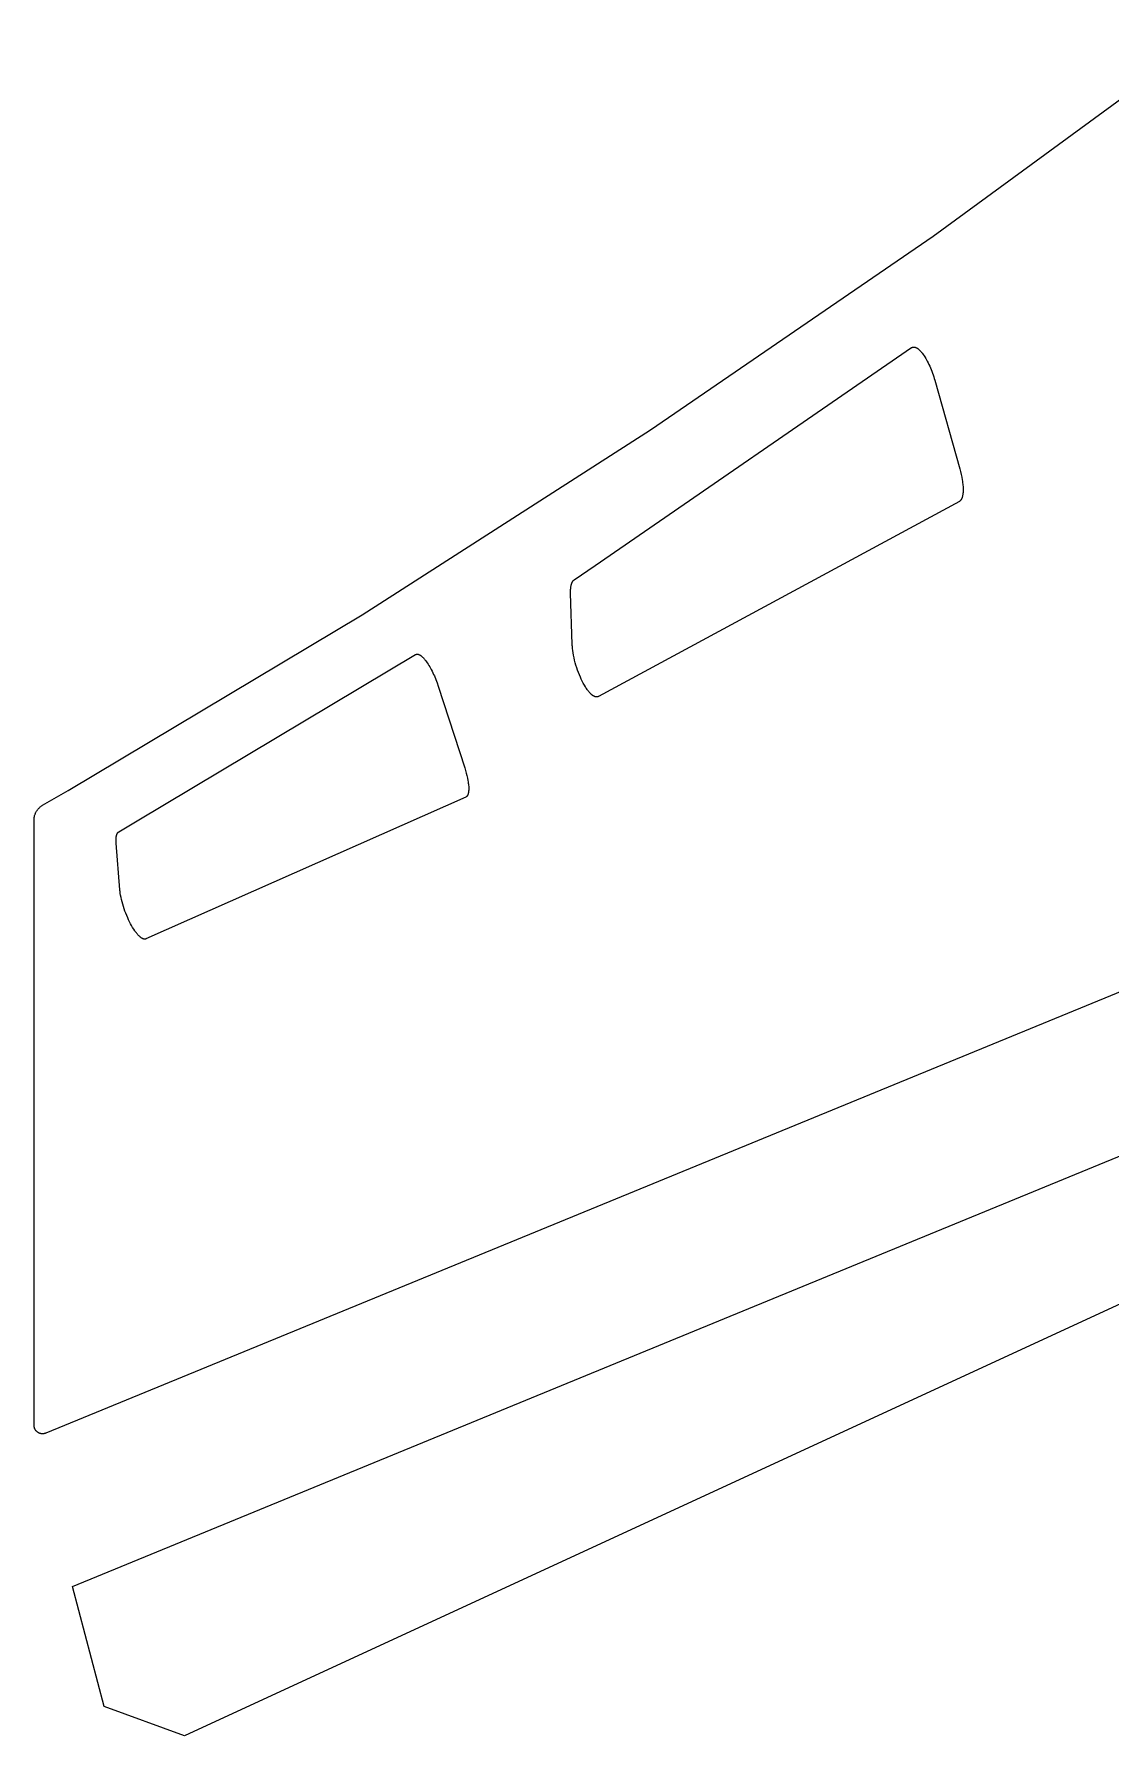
# Model space of a CAD drawing. Extents: x -3038 to -58, y -1919 to -667.
# Drawn here: x -3008 to -2630, y -1919 to -1323 of the extents above; entities that cross this region are included whole.
import ezdxf

# ---------------------------------------------------------------- set-up
doc = ezdxf.new("R2010")
doc.units = 0
doc.layers.add('DEFAULT', color=7, linetype='CONTINUOUS')

msp = doc.modelspace()

# ---------------------------------------------------------------- linework, layer by layer
at = {"layer": 'DEFAULT'}
for p, q in [((-2692.57, -1393.42), (-2595.72, -1322.55)), ((-2791.57, -1461.27), (-2692.57, -1393.42)), ((-2810.96, -1508.74), (-2700.09, -1432.46)), ((-2700.09, -1432.46), (-2700.07, -1432.44)), ((-2700.07, -1432.44), (-2700.05, -1432.43)), ((-2700.05, -1432.43), (-2700.03, -1432.41)), ((-2700.03, -1432.41), (-2700, -1432.4)), ((-2700, -1432.4), (-2699.98, -1432.39)), ((-2699.98, -1432.39), (-2699.96, -1432.37)), ((-2699.96, -1432.37), (-2699.93, -1432.36)), ((-2699.93, -1432.36), (-2699.91, -1432.35)), ((-2699.91, -1432.35), (-2699.88, -1432.34)), ((-2699.88, -1432.34), (-2699.86, -1432.33)), ((-2699.86, -1432.33), (-2699.83, -1432.32)), ((-2699.83, -1432.32), (-2699.81, -1432.31)), ((-2699.81, -1432.31), (-2699.78, -1432.3)), ((-2699.78, -1432.3), (-2699.76, -1432.29)), ((-2699.76, -1432.29), (-2699.73, -1432.28)), ((-2699.73, -1432.28), (-2699.71, -1432.28)), ((-2699.71, -1432.28), (-2699.68, -1432.27)), ((-2699.68, -1432.27), (-2699.66, -1432.26)), ((-2699.66, -1432.26), (-2699.63, -1432.26)), ((-2699.63, -1432.26), (-2699.6, -1432.25)), ((-2699.6, -1432.25), (-2699.58, -1432.25)), ((-2699.58, -1432.25), (-2699.55, -1432.24)), ((-2699.55, -1432.24), (-2699.52, -1432.24)), ((-2699.52, -1432.24), (-2699.5, -1432.24)), ((-2699.5, -1432.24), (-2699.47, -1432.23)), ((-2699.47, -1432.23), (-2699.44, -1432.23)), ((-2699.44, -1432.23), (-2699.41, -1432.23)), ((-2699.41, -1432.23), (-2699.39, -1432.23)), ((-2699.39, -1432.23), (-2699.36, -1432.23)), ((-2699.36, -1432.23), (-2699.33, -1432.23)), ((-2699.33, -1432.23), (-2699.3, -1432.23)), ((-2699.3, -1432.23), (-2699.27, -1432.23)), ((-2699.27, -1432.23), (-2699.24, -1432.23)), ((-2699.24, -1432.23), (-2699.21, -1432.23)), ((-2699.21, -1432.23), (-2699.18, -1432.24)), ((-2699.18, -1432.24), (-2699.16, -1432.24)), ((-2699.16, -1432.24), (-2699.13, -1432.25)), ((-2699.13, -1432.25), (-2699.1, -1432.25)), ((-2699.1, -1432.25), (-2699.04, -1432.26)), ((-2699.04, -1432.26), (-2698.98, -1432.27)), ((-2698.98, -1432.27), (-2698.91, -1432.29)), ((-2698.91, -1432.29), (-2698.85, -1432.31)), ((-2698.85, -1432.31), (-2698.79, -1432.33)), ((-2698.79, -1432.33), (-2698.73, -1432.35)), ((-2698.73, -1432.35), (-2698.66, -1432.38)), ((-2698.66, -1432.38), (-2698.6, -1432.4)), ((-2698.6, -1432.4), (-2698.53, -1432.43)), ((-2698.53, -1432.43), (-2698.47, -1432.47)), ((-2698.47, -1432.47), (-2698.4, -1432.5)), ((-2698.4, -1432.5), (-2698.34, -1432.54)), ((-2698.34, -1432.54), (-2698.27, -1432.57)), ((-2698.27, -1432.57), (-2698.2, -1432.62)), ((-2698.2, -1432.62), (-2698.14, -1432.66)), ((-2698.14, -1432.66), (-2698.07, -1432.7)), ((-2698.07, -1432.7), (-2698, -1432.75)), ((-2698, -1432.75), (-2697.93, -1432.8)), ((-2697.93, -1432.8), (-2697.86, -1432.85)), ((-2697.86, -1432.85), (-2697.72, -1432.96)), ((-2697.72, -1432.96), (-2697.58, -1433.08)), ((-2697.58, -1433.08), (-2697.44, -1433.21)), ((-2697.44, -1433.21), (-2697.3, -1433.34)), ((-2697.3, -1433.34), (-2697.16, -1433.48)), ((-2697.16, -1433.48), (-2697.01, -1433.63)), ((-2697.01, -1433.63), (-2696.87, -1433.79)), ((-2696.87, -1433.79), (-2696.73, -1433.96)), ((-2696.73, -1433.96), (-2696.59, -1434.13)), ((-2696.59, -1434.13), (-2696.44, -1434.3)), ((-2696.44, -1434.3), (-2696.3, -1434.49)), ((-2696.3, -1434.49), (-2696.02, -1434.87)), ((-2696.02, -1434.87), (-2695.74, -1435.29)), ((-2695.74, -1435.29), (-2695.45, -1435.73)), ((-2695.45, -1435.73), (-2695.17, -1436.2)), ((-2695.17, -1436.2), (-2694.88, -1436.69)), ((-2694.88, -1436.69), (-2694.6, -1437.21)), ((-2694.6, -1437.21), (-2694.32, -1437.76)), ((-2694.32, -1437.76), (-2694.04, -1438.33)), ((-2694.04, -1438.33), (-2693.77, -1438.91)), ((-2693.77, -1438.91), (-2693.51, -1439.51)), ((-2693.51, -1439.51), (-2693.26, -1440.12)), ((-2693.26, -1440.12), (-2693.01, -1440.75)), ((-2693.01, -1440.75), (-2692.78, -1441.38)), ((-2692.78, -1441.38), (-2692.56, -1442.01)), ((-2692.56, -1442.01), (-2692.35, -1442.64)), ((-2692.35, -1442.64), (-2692.15, -1443.27)), ((-2692.15, -1443.27), (-2691.97, -1443.9)), ((-2691.97, -1443.9), (-2683.2, -1474.96)), ((-2892.61, -1526.03), (-2791.57, -1461.27)), ((-2683.2, -1474.96), (-2682.95, -1475.91)), ((-2682.95, -1475.91), (-2682.72, -1476.87)), ((-2682.72, -1476.87), (-2682.52, -1477.85)), ((-2682.52, -1477.85), (-2682.34, -1478.82)), ((-2682.34, -1478.82), (-2682.27, -1479.3)), ((-2682.44, -1485.06), (-2682.48, -1485.18)), ((-2682.4, -1484.94), (-2682.44, -1485.06)), ((-2682.36, -1484.81), (-2682.4, -1484.94)), ((-2682.32, -1484.67), (-2682.36, -1484.81)), ((-2682.28, -1484.53), (-2682.32, -1484.67)), ((-2682.25, -1484.38), (-2682.28, -1484.53)), ((-2682.27, -1479.3), (-2682.21, -1479.78)), ((-2682.22, -1484.23), (-2682.25, -1484.38)), ((-2682.19, -1484.07), (-2682.22, -1484.23)), ((-2682.21, -1479.78), (-2682.16, -1480.24)), ((-2682.16, -1483.9), (-2682.19, -1484.07)), ((-2682.16, -1480.24), (-2682.12, -1480.7)), ((-2682.14, -1483.74), (-2682.16, -1483.9)), ((-2682.12, -1483.56), (-2682.14, -1483.74)), ((-2682.12, -1480.7), (-2682.08, -1481.15)), ((-2682.09, -1483.2), (-2682.12, -1483.56)), ((-2682.06, -1482.82), (-2682.09, -1483.2)), ((-2682.08, -1481.15), (-2682.06, -1481.59)), ((-2682.06, -1481.59), (-2682.05, -1482.02)), ((-2682.05, -1482.43), (-2682.06, -1482.82)), ((-2682.05, -1482.02), (-2682.05, -1482.43)), ((-2683.37, -1486.34), (-2809.86, -1554.72)), ((-2683.34, -1486.32), (-2683.37, -1486.34)), ((-2683.3, -1486.3), (-2683.34, -1486.32)), ((-2683.27, -1486.28), (-2683.3, -1486.3)), ((-2683.23, -1486.26), (-2683.27, -1486.28)), ((-2683.2, -1486.23), (-2683.23, -1486.26)), ((-2683.17, -1486.21), (-2683.2, -1486.23)), ((-2683.13, -1486.18), (-2683.17, -1486.21)), ((-2683.1, -1486.15), (-2683.13, -1486.18)), ((-2683.07, -1486.12), (-2683.1, -1486.15)), ((-2683.04, -1486.09), (-2683.07, -1486.12)), ((-2683.01, -1486.06), (-2683.04, -1486.09)), ((-2682.97, -1486.02), (-2683.01, -1486.06)), ((-2682.94, -1485.99), (-2682.97, -1486.02)), ((-2682.91, -1485.95), (-2682.94, -1485.99)), ((-2682.88, -1485.91), (-2682.91, -1485.95)), ((-2682.85, -1485.88), (-2682.88, -1485.91)), ((-2682.82, -1485.84), (-2682.85, -1485.88)), ((-2682.79, -1485.79), (-2682.82, -1485.84)), ((-2682.77, -1485.75), (-2682.79, -1485.79)), ((-2682.74, -1485.71), (-2682.77, -1485.75)), ((-2682.71, -1485.66), (-2682.74, -1485.71)), ((-2682.68, -1485.61), (-2682.71, -1485.66)), ((-2682.66, -1485.56), (-2682.68, -1485.61)), ((-2682.63, -1485.51), (-2682.66, -1485.56)), ((-2682.6, -1485.46), (-2682.63, -1485.51)), ((-2682.58, -1485.41), (-2682.6, -1485.46)), ((-2682.53, -1485.3), (-2682.58, -1485.41)), ((-2682.48, -1485.18), (-2682.53, -1485.3)), ((-2818.39, -1513.86), (-2810.96, -1508.74)), ((-2819.15, -1514.93), (-2819.13, -1514.87)), ((-2819.13, -1514.87), (-2819.1, -1514.8)), ((-2819.1, -1514.8), (-2819.07, -1514.75)), ((-2819.07, -1514.75), (-2819.05, -1514.69)), ((-2819.05, -1514.69), (-2819.02, -1514.63)), ((-2819.02, -1514.63), (-2818.99, -1514.58)), ((-2818.99, -1514.58), (-2818.96, -1514.52)), ((-2818.96, -1514.52), (-2818.93, -1514.47)), ((-2818.93, -1514.47), (-2818.9, -1514.42)), ((-2818.9, -1514.42), (-2818.87, -1514.37)), ((-2818.87, -1514.37), (-2818.84, -1514.33)), ((-2818.84, -1514.33), (-2818.81, -1514.28)), ((-2818.81, -1514.28), (-2818.78, -1514.24)), ((-2818.78, -1514.24), (-2818.74, -1514.19)), ((-2818.74, -1514.19), (-2818.71, -1514.15)), ((-2818.71, -1514.15), (-2818.68, -1514.11)), ((-2818.68, -1514.11), (-2818.64, -1514.08)), ((-2818.64, -1514.08), (-2818.61, -1514.04)), ((-2818.61, -1514.04), (-2818.57, -1514.01)), ((-2818.57, -1514.01), (-2818.54, -1513.97)), ((-2818.54, -1513.97), (-2818.5, -1513.94)), ((-2818.5, -1513.94), (-2818.46, -1513.91)), ((-2818.46, -1513.91), (-2818.43, -1513.88)), ((-2818.43, -1513.88), (-2818.39, -1513.86)), ((-2819.59, -1518.02), (-2819.58, -1517.61)), ((-2819.58, -1518.44), (-2819.59, -1518.02)), ((-2819.58, -1517.61), (-2819.57, -1517.21)), ((-2819.01, -1536.48), (-2819.58, -1518.44)), ((-2819.57, -1517.21), (-2819.54, -1516.83)), ((-2819.54, -1516.83), (-2819.53, -1516.64)), ((-2819.53, -1516.64), (-2819.51, -1516.46)), ((-2819.51, -1516.46), (-2819.48, -1516.28)), ((-2819.48, -1516.28), (-2819.46, -1516.11)), ((-2819.46, -1516.11), (-2819.43, -1515.95)), ((-2819.43, -1515.95), (-2819.4, -1515.78)), ((-2819.4, -1515.78), (-2819.36, -1515.63)), ((-2819.36, -1515.63), (-2819.33, -1515.48)), ((-2819.33, -1515.48), (-2819.29, -1515.33)), ((-2819.29, -1515.33), (-2819.24, -1515.19)), ((-2819.24, -1515.19), (-2819.2, -1515.06)), ((-2819.2, -1515.06), (-2819.15, -1514.93)), ((-2995.61, -1587.63), (-2892.61, -1526.03)), ((-2818.99, -1536.81), (-2819.01, -1536.48)), ((-2818.97, -1537.16), (-2818.99, -1536.81)), ((-2818.91, -1537.88), (-2818.97, -1537.16)), ((-2818.82, -1538.64), (-2818.91, -1537.88)), ((-2818.71, -1539.44), (-2818.82, -1538.64)), ((-2971.42, -1598.25), (-2873.89, -1540)), ((-2873.89, -1540), (-2873.87, -1539.99)), ((-2873.87, -1539.99), (-2873.85, -1539.98)), ((-2873.85, -1539.98), (-2873.83, -1539.97)), ((-2873.83, -1539.97), (-2873.81, -1539.96)), ((-2873.81, -1539.96), (-2873.79, -1539.95)), ((-2873.79, -1539.95), (-2873.77, -1539.94)), ((-2873.77, -1539.94), (-2873.75, -1539.93)), ((-2873.75, -1539.93), (-2873.73, -1539.92)), ((-2873.73, -1539.92), (-2873.71, -1539.91)), ((-2873.71, -1539.91), (-2873.69, -1539.91)), ((-2873.69, -1539.91), (-2873.66, -1539.9)), ((-2873.66, -1539.9), (-2873.64, -1539.89)), ((-2873.64, -1539.89), (-2873.62, -1539.89)), ((-2873.62, -1539.89), (-2873.6, -1539.88)), ((-2873.6, -1539.88), (-2873.57, -1539.88)), ((-2873.57, -1539.88), (-2873.55, -1539.87)), ((-2873.55, -1539.87), (-2873.53, -1539.87)), ((-2873.53, -1539.87), (-2873.5, -1539.87)), ((-2873.5, -1539.87), (-2873.48, -1539.86)), ((-2873.48, -1539.86), (-2873.46, -1539.86)), ((-2873.46, -1539.86), (-2873.43, -1539.86)), ((-2873.43, -1539.86), (-2873.41, -1539.86)), ((-2873.41, -1539.86), (-2873.38, -1539.86)), ((-2873.38, -1539.86), (-2873.36, -1539.86)), ((-2873.36, -1539.86), (-2873.33, -1539.86)), ((-2873.33, -1539.86), (-2873.31, -1539.86)), ((-2873.31, -1539.86), (-2873.28, -1539.86)), ((-2873.28, -1539.86), (-2873.26, -1539.86)), ((-2873.26, -1539.86), (-2873.23, -1539.86)), ((-2873.23, -1539.86), (-2873.21, -1539.87)), ((-2873.21, -1539.87), (-2873.18, -1539.87)), ((-2873.18, -1539.87), (-2873.16, -1539.87)), ((-2873.16, -1539.87), (-2873.13, -1539.88)), ((-2873.13, -1539.88), (-2873.1, -1539.88)), ((-2873.1, -1539.88), (-2873.05, -1539.89)), ((-2873.05, -1539.89), (-2872.99, -1539.91)), ((-2872.99, -1539.91), (-2872.94, -1539.92)), ((-2872.94, -1539.92), (-2872.88, -1539.94)), ((-2872.88, -1539.94), (-2872.83, -1539.96)), ((-2872.83, -1539.96), (-2872.77, -1539.98)), ((-2872.77, -1539.98), (-2872.71, -1540.01)), ((-2872.71, -1540.01), (-2872.65, -1540.03)), ((-2872.65, -1540.03), (-2872.6, -1540.06)), ((-2872.6, -1540.06), (-2872.54, -1540.09)), ((-2872.54, -1540.09), (-2872.48, -1540.13)), ((-2872.48, -1540.13), (-2872.42, -1540.16)), ((-2872.42, -1540.16), (-2872.35, -1540.2)), ((-2872.35, -1540.2), (-2872.29, -1540.24)), ((-2872.29, -1540.24), (-2872.23, -1540.28)), ((-2872.23, -1540.28), (-2872.17, -1540.32)), ((-2872.17, -1540.32), (-2872.1, -1540.36)), ((-2872.1, -1540.36), (-2871.98, -1540.46)), ((-2871.98, -1540.46), (-2871.85, -1540.56)), ((-2871.85, -1540.56), (-2871.71, -1540.68)), ((-2871.71, -1540.68), (-2871.58, -1540.8)), ((-2871.58, -1540.8), (-2871.45, -1540.92)), ((-2871.45, -1540.92), (-2871.31, -1541.06)), ((-2871.31, -1541.06), (-2871.18, -1541.2)), ((-2871.18, -1541.2), (-2871.04, -1541.35)), ((-2871.04, -1541.35), (-2870.9, -1541.5)), ((-2870.9, -1541.5), (-2870.77, -1541.66)), ((-2870.77, -1541.66), (-2870.63, -1541.83)), ((-2870.63, -1541.83), (-2870.35, -1542.18)), ((-2870.35, -1542.18), (-2870.08, -1542.55)), ((-2870.08, -1542.55), (-2869.81, -1542.95)), ((-2869.81, -1542.95), (-2869.53, -1543.37)), ((-2869.53, -1543.37), (-2869.25, -1543.82)), ((-2869.25, -1543.82), (-2868.97, -1544.29)), ((-2868.97, -1544.29), (-2868.69, -1544.79)), ((-2818.56, -1540.26), (-2818.71, -1539.44)), ((-2818.39, -1541.11), (-2818.56, -1540.26)), ((-2818.18, -1541.98), (-2818.39, -1541.11)), ((-2817.96, -1542.86), (-2818.18, -1541.98)), ((-2817.71, -1543.74), (-2817.96, -1542.86)), ((-2817.43, -1544.61), (-2817.71, -1543.74)), ((-2817.14, -1545.48), (-2817.43, -1544.61)), ((-2868.69, -1544.79), (-2868.41, -1545.3)), ((-2868.41, -1545.3), (-2868.13, -1545.84)), ((-2868.13, -1545.84), (-2867.86, -1546.39)), ((-2867.86, -1546.39), (-2867.6, -1546.95)), ((-2867.6, -1546.95), (-2867.34, -1547.52)), ((-2867.34, -1547.52), (-2866.85, -1548.69)), ((-2866.85, -1548.69), (-2866.4, -1549.87)), ((-2866.4, -1549.87), (-2866, -1551.04)), ((-2816.83, -1546.32), (-2817.14, -1545.48)), ((-2816.51, -1547.14), (-2816.83, -1546.32)), ((-2816.18, -1547.92), (-2816.51, -1547.14)), ((-2815.84, -1548.67), (-2816.18, -1547.92)), ((-2815.5, -1549.38), (-2815.84, -1548.67)), ((-2815.15, -1550.05), (-2815.5, -1549.38)), ((-2814.78, -1550.71), (-2815.15, -1550.05)), ((-2866, -1551.04), (-2856.67, -1579.76)), ((-2814.41, -1551.34), (-2814.78, -1550.71)), ((-2814.21, -1551.64), (-2814.41, -1551.34)), ((-2814.02, -1551.93), (-2814.21, -1551.64)), ((-2813.83, -1552.21), (-2814.02, -1551.93)), ((-2813.63, -1552.48), (-2813.83, -1552.21)), ((-2813.43, -1552.74), (-2813.63, -1552.48)), ((-2813.24, -1552.98), (-2813.43, -1552.74)), ((-2813.04, -1553.22), (-2813.24, -1552.98)), ((-2812.85, -1553.44), (-2813.04, -1553.22)), ((-2812.65, -1553.64), (-2812.85, -1553.44)), ((-2812.55, -1553.74), (-2812.65, -1553.64)), ((-2812.46, -1553.83), (-2812.55, -1553.74)), ((-2812.36, -1553.92), (-2812.46, -1553.83)), ((-2812.27, -1554.01), (-2812.36, -1553.92)), ((-2812.17, -1554.09), (-2812.27, -1554.01)), ((-2812.08, -1554.16), (-2812.17, -1554.09)), ((-2811.98, -1554.24), (-2812.08, -1554.16)), ((-2811.89, -1554.31), (-2811.98, -1554.24)), ((-2811.8, -1554.37), (-2811.89, -1554.31)), ((-2811.71, -1554.43), (-2811.8, -1554.37)), ((-2811.62, -1554.49), (-2811.71, -1554.43)), ((-2811.53, -1554.55), (-2811.62, -1554.49)), ((-2811.44, -1554.59), (-2811.53, -1554.55)), ((-2811.35, -1554.64), (-2811.44, -1554.59)), ((-2811.27, -1554.68), (-2811.35, -1554.64)), ((-2811.22, -1554.7), (-2811.27, -1554.68)), ((-2811.18, -1554.72), (-2811.22, -1554.7)), ((-2811.14, -1554.74), (-2811.18, -1554.72)), ((-2811.1, -1554.75), (-2811.14, -1554.74)), ((-2811.06, -1554.77), (-2811.1, -1554.75)), ((-2811.01, -1554.78), (-2811.06, -1554.77)), ((-2810.97, -1554.79), (-2811.01, -1554.78)), ((-2810.93, -1554.81), (-2810.97, -1554.79)), ((-2810.89, -1554.82), (-2810.93, -1554.81)), ((-2810.85, -1554.83), (-2810.89, -1554.82)), ((-2810.81, -1554.84), (-2810.85, -1554.83)), ((-2810.77, -1554.84), (-2810.81, -1554.84)), ((-2810.73, -1554.85), (-2810.77, -1554.84)), ((-2810.69, -1554.86), (-2810.73, -1554.85)), ((-2810.66, -1554.86), (-2810.69, -1554.86)), ((-2810.62, -1554.87), (-2810.66, -1554.86)), ((-2810.58, -1554.87), (-2810.62, -1554.87)), ((-2810.54, -1554.87), (-2810.58, -1554.87)), ((-2810.5, -1554.87), (-2810.54, -1554.87)), ((-2810.47, -1554.87), (-2810.5, -1554.87)), ((-2810.43, -1554.87), (-2810.47, -1554.87)), ((-2810.39, -1554.87), (-2810.43, -1554.87)), ((-2810.36, -1554.87), (-2810.39, -1554.87)), ((-2810.32, -1554.86), (-2810.36, -1554.87)), ((-2810.29, -1554.86), (-2810.32, -1554.86)), ((-2810.25, -1554.85), (-2810.29, -1554.86)), ((-2810.22, -1554.85), (-2810.25, -1554.85)), ((-2810.18, -1554.84), (-2810.22, -1554.85)), ((-2810.15, -1554.83), (-2810.18, -1554.84)), ((-2810.12, -1554.82), (-2810.15, -1554.83)), ((-2810.08, -1554.81), (-2810.12, -1554.82)), ((-2810.05, -1554.8), (-2810.08, -1554.81)), ((-2810.02, -1554.79), (-2810.05, -1554.8)), ((-2809.99, -1554.78), (-2810.02, -1554.79)), ((-2809.96, -1554.76), (-2809.99, -1554.78)), ((-2809.93, -1554.75), (-2809.96, -1554.76)), ((-2809.89, -1554.73), (-2809.93, -1554.75)), ((-2809.86, -1554.72), (-2809.89, -1554.73)), ((-2856.67, -1579.76), (-2856.4, -1580.63)), ((-2445.71, -1583.65), (-3003.47, -1812.86)), ((-2856.4, -1580.63), (-2856.14, -1581.52)), ((-2856.14, -1581.52), (-2855.92, -1582.42)), ((-2855.92, -1582.42), (-2855.72, -1583.31)), ((-2855.72, -1583.31), (-2855.56, -1584.18)), ((-2855.56, -1584.18), (-2855.49, -1584.61)), ((-2855.49, -1584.61), (-2855.43, -1585.02)), ((-2855.43, -1585.02), (-2855.38, -1585.43)), ((-2855.38, -1585.43), (-2855.34, -1585.83)), ((-2855.34, -1585.83), (-2855.31, -1586.21)), ((-2855.31, -1586.21), (-2855.3, -1586.58)), ((-3004.61, -1592.83), (-2995.61, -1587.63)), ((-2856.33, -1589.97), (-2968.41, -1639.66)), ((-2856.29, -1589.96), (-2856.33, -1589.97)), ((-2856.26, -1589.94), (-2856.29, -1589.96)), ((-2856.23, -1589.92), (-2856.26, -1589.94)), ((-2856.2, -1589.91), (-2856.23, -1589.92)), ((-2856.17, -1589.89), (-2856.2, -1589.91)), ((-2856.14, -1589.87), (-2856.17, -1589.89)), ((-2856.12, -1589.85), (-2856.14, -1589.87)), ((-2856.09, -1589.82), (-2856.12, -1589.85)), ((-2856.06, -1589.8), (-2856.09, -1589.82)), ((-2856.03, -1589.78), (-2856.06, -1589.8)), ((-2856, -1589.75), (-2856.03, -1589.78)), ((-2855.98, -1589.72), (-2856, -1589.75)), ((-2855.95, -1589.69), (-2855.98, -1589.72)), ((-2855.92, -1589.66), (-2855.95, -1589.69)), ((-2855.9, -1589.63), (-2855.92, -1589.66)), ((-2855.87, -1589.6), (-2855.9, -1589.63)), ((-2855.85, -1589.57), (-2855.87, -1589.6)), ((-2855.82, -1589.53), (-2855.85, -1589.57)), ((-2855.8, -1589.5), (-2855.82, -1589.53)), ((-2855.78, -1589.46), (-2855.8, -1589.5)), ((-2855.75, -1589.42), (-2855.78, -1589.46)), ((-2855.73, -1589.38), (-2855.75, -1589.42)), ((-2855.71, -1589.34), (-2855.73, -1589.38)), ((-2855.69, -1589.3), (-2855.71, -1589.34)), ((-2855.66, -1589.25), (-2855.69, -1589.3)), ((-2855.64, -1589.21), (-2855.66, -1589.25)), ((-2855.62, -1589.16), (-2855.64, -1589.21)), ((-2855.6, -1589.11), (-2855.62, -1589.16)), ((-2855.59, -1589.06), (-2855.6, -1589.11)), ((-2855.57, -1589.01), (-2855.59, -1589.06)), ((-2855.53, -1588.91), (-2855.57, -1589.01)), ((-2855.5, -1588.8), (-2855.53, -1588.91)), ((-2855.47, -1588.68), (-2855.5, -1588.8)), ((-2855.44, -1588.57), (-2855.47, -1588.68)), ((-2855.41, -1588.44), (-2855.44, -1588.57)), ((-2855.39, -1588.31), (-2855.41, -1588.44)), ((-2855.37, -1588.18), (-2855.39, -1588.31)), ((-2855.35, -1588.04), (-2855.37, -1588.18)), ((-2855.33, -1587.89), (-2855.35, -1588.04)), ((-2855.32, -1587.74), (-2855.33, -1587.89)), ((-2855.31, -1587.59), (-2855.32, -1587.74)), ((-2855.3, -1587.43), (-2855.31, -1587.59)), ((-2855.3, -1586.58), (-2855.29, -1586.93)), ((-2855.29, -1587.27), (-2855.3, -1587.43)), ((-2855.29, -1586.93), (-2855.29, -1587.27)), ((-3007.61, -1598.02), (-3007.6, -1597.82)), ((-3007.61, -1810.08), (-3007.61, -1598.02)), ((-3007.6, -1597.82), (-3007.59, -1597.62)), ((-3007.59, -1597.62), (-3007.58, -1597.42)), ((-3007.58, -1597.42), (-3007.55, -1597.21)), ((-3007.55, -1597.21), (-3007.52, -1597.01)), ((-3007.52, -1597.01), (-3007.48, -1596.82)), ((-3007.48, -1596.82), (-3007.44, -1596.62)), ((-3007.44, -1596.62), (-3007.39, -1596.42)), ((-3007.39, -1596.42), (-3007.33, -1596.23)), ((-3007.33, -1596.23), (-3007.27, -1596.03)), ((-3007.27, -1596.03), (-3007.2, -1595.84)), ((-3007.2, -1595.84), (-3007.12, -1595.66)), ((-3007.12, -1595.66), (-3007.04, -1595.47)), ((-3007.04, -1595.47), (-3006.95, -1595.29)), ((-3006.95, -1595.29), (-3006.85, -1595.11)), ((-3006.85, -1595.11), (-3006.75, -1594.94)), ((-3006.75, -1594.94), (-3006.64, -1594.76)), ((-3006.64, -1594.76), (-3006.53, -1594.6)), ((-3006.53, -1594.6), (-3006.41, -1594.43)), ((-3006.41, -1594.43), (-3006.29, -1594.27)), ((-3006.29, -1594.27), (-3006.16, -1594.11)), ((-3006.16, -1594.11), (-3006.03, -1593.96)), ((-3006.03, -1593.96), (-3005.89, -1593.82)), ((-3005.89, -1593.82), (-3005.74, -1593.67)), ((-3005.74, -1593.67), (-3005.59, -1593.54)), ((-3005.59, -1593.54), (-3005.44, -1593.41)), ((-3005.44, -1593.41), (-3005.28, -1593.28)), ((-3005.28, -1593.28), (-3005.12, -1593.16)), ((-3005.12, -1593.16), (-3004.95, -1593.04)), ((-3004.95, -1593.04), (-3004.78, -1592.93)), ((-3004.78, -1592.93), (-3004.61, -1592.83)), ((-2977.95, -1602.15), (-2971.42, -1598.25)), ((-2978.86, -1604.39), (-2978.84, -1604.23)), ((-2978.84, -1604.23), (-2978.83, -1604.08)), ((-2978.83, -1604.08), (-2978.81, -1603.93)), ((-2978.81, -1603.93), (-2978.79, -1603.79)), ((-2978.79, -1603.79), (-2978.76, -1603.65)), ((-2978.76, -1603.65), (-2978.73, -1603.52)), ((-2978.73, -1603.52), (-2978.71, -1603.39)), ((-2978.71, -1603.39), (-2978.67, -1603.27)), ((-2978.67, -1603.27), (-2978.64, -1603.15)), ((-2978.64, -1603.15), (-2978.62, -1603.1)), ((-2978.62, -1603.1), (-2978.6, -1603.04)), ((-2978.6, -1603.04), (-2978.58, -1602.99)), ((-2978.58, -1602.99), (-2978.56, -1602.94)), ((-2978.56, -1602.94), (-2978.54, -1602.89)), ((-2978.54, -1602.89), (-2978.52, -1602.84)), ((-2978.52, -1602.84), (-2978.49, -1602.79)), ((-2978.49, -1602.79), (-2978.47, -1602.74)), ((-2978.47, -1602.74), (-2978.45, -1602.7)), ((-2978.45, -1602.7), (-2978.42, -1602.65)), ((-2978.42, -1602.65), (-2978.4, -1602.61)), ((-2978.4, -1602.61), (-2978.37, -1602.57)), ((-2978.37, -1602.57), (-2978.34, -1602.53)), ((-2978.34, -1602.53), (-2978.32, -1602.49)), ((-2978.32, -1602.49), (-2978.29, -1602.46)), ((-2978.29, -1602.46), (-2978.26, -1602.42)), ((-2978.26, -1602.42), (-2978.23, -1602.39)), ((-2978.23, -1602.39), (-2978.2, -1602.36)), ((-2978.2, -1602.36), (-2978.17, -1602.33)), ((-2978.17, -1602.33), (-2978.14, -1602.3)), ((-2978.14, -1602.3), (-2978.11, -1602.27)), ((-2978.11, -1602.27), (-2978.1, -1602.26)), ((-2978.1, -1602.26), (-2978.08, -1602.24)), ((-2978.08, -1602.24), (-2978.07, -1602.23)), ((-2978.07, -1602.23), (-2978.05, -1602.22)), ((-2978.05, -1602.22), (-2978.03, -1602.21)), ((-2978.03, -1602.21), (-2978.02, -1602.19)), ((-2978.02, -1602.19), (-2978, -1602.18)), ((-2978, -1602.18), (-2977.99, -1602.17)), ((-2977.99, -1602.17), (-2977.97, -1602.16)), ((-2977.97, -1602.16), (-2977.95, -1602.15)), ((-2978.88, -1605.05), (-2978.87, -1604.71)), ((-2978.88, -1605.41), (-2978.88, -1605.05)), ((-2978.86, -1605.78), (-2978.88, -1605.41)), ((-2978.87, -1604.55), (-2978.86, -1604.39)), ((-2978.87, -1604.71), (-2978.87, -1604.55)), ((-2978.83, -1606.16), (-2978.86, -1605.78)), ((-2977.53, -1622.42), (-2978.83, -1606.16)), ((-2977.5, -1622.72), (-2977.53, -1622.42)), ((-2977.46, -1623.03), (-2977.5, -1622.72)), ((-2977.38, -1623.69), (-2977.46, -1623.03)), ((-2977.26, -1624.38), (-2977.38, -1623.69)), ((-2977.12, -1625.1), (-2977.26, -1624.38)), ((-2976.95, -1625.86), (-2977.12, -1625.1)), ((-2976.76, -1626.64), (-2976.95, -1625.86)), ((-2976.54, -1627.44), (-2976.76, -1626.64)), ((-2976.29, -1628.25), (-2976.54, -1627.44)), ((-2976.03, -1629.06), (-2976.29, -1628.25)), ((-2975.74, -1629.88), (-2976.03, -1629.06)), ((-2975.44, -1630.68), (-2975.74, -1629.88)), ((-2975.12, -1631.46), (-2975.44, -1630.68)), ((-2974.79, -1632.23), (-2975.12, -1631.46)), ((-2974.45, -1632.96), (-2974.79, -1632.23)), ((-2974.11, -1633.67), (-2974.45, -1632.96)), ((-2973.77, -1634.33), (-2974.11, -1633.67)), ((-2994.16, -1866.59), (-2429.16, -1634.4)), ((-2973.42, -1634.98), (-2973.77, -1634.33)), ((-2973.06, -1635.6), (-2973.42, -1634.98)), ((-2972.69, -1636.2), (-2973.06, -1635.6)), ((-2972.32, -1636.77), (-2972.69, -1636.2)), ((-2972.13, -1637.04), (-2972.32, -1636.77)), ((-2971.94, -1637.3), (-2972.13, -1637.04)), ((-2971.75, -1637.55), (-2971.94, -1637.3)), ((-2971.56, -1637.79), (-2971.75, -1637.55)), ((-2971.37, -1638.01), (-2971.56, -1637.79)), ((-2971.18, -1638.23), (-2971.37, -1638.01)), ((-2970.99, -1638.43), (-2971.18, -1638.23)), ((-2970.81, -1638.62), (-2970.99, -1638.43)), ((-2970.63, -1638.79), (-2970.81, -1638.62)), ((-2970.54, -1638.88), (-2970.63, -1638.79)), ((-2970.45, -1638.95), (-2970.54, -1638.88)), ((-2970.36, -1639.03), (-2970.45, -1638.95)), ((-2970.27, -1639.1), (-2970.36, -1639.03)), ((-2970.19, -1639.17), (-2970.27, -1639.1)), ((-2970.1, -1639.23), (-2970.19, -1639.17)), ((-2970.02, -1639.29), (-2970.1, -1639.23)), ((-2969.93, -1639.35), (-2970.02, -1639.29)), ((-2969.85, -1639.4), (-2969.93, -1639.35)), ((-2969.77, -1639.45), (-2969.85, -1639.4)), ((-2969.69, -1639.49), (-2969.77, -1639.45)), ((-2969.61, -1639.54), (-2969.69, -1639.49)), ((-2969.53, -1639.57), (-2969.61, -1639.54)), ((-2969.49, -1639.59), (-2969.53, -1639.57)), ((-2969.45, -1639.61), (-2969.49, -1639.59)), ((-2969.42, -1639.62), (-2969.45, -1639.61)), ((-2969.38, -1639.64), (-2969.42, -1639.62)), ((-2969.34, -1639.65), (-2969.38, -1639.64)), ((-2969.3, -1639.66), (-2969.34, -1639.65)), ((-2969.27, -1639.68), (-2969.3, -1639.66)), ((-2969.23, -1639.69), (-2969.27, -1639.68)), ((-2969.2, -1639.7), (-2969.23, -1639.69)), ((-2969.16, -1639.7), (-2969.2, -1639.7)), ((-2969.12, -1639.71), (-2969.16, -1639.7)), ((-2969.09, -1639.72), (-2969.12, -1639.71)), ((-2969.06, -1639.73), (-2969.09, -1639.72)), ((-2969.02, -1639.73), (-2969.06, -1639.73)), ((-2968.99, -1639.74), (-2969.02, -1639.73)), ((-2968.95, -1639.74), (-2968.99, -1639.74)), ((-2968.92, -1639.74), (-2968.95, -1639.74)), ((-2968.89, -1639.74), (-2968.92, -1639.74)), ((-2968.85, -1639.75), (-2968.89, -1639.74)), ((-2968.82, -1639.75), (-2968.85, -1639.75)), ((-2968.79, -1639.74), (-2968.82, -1639.75)), ((-2968.76, -1639.74), (-2968.79, -1639.74)), ((-2968.73, -1639.74), (-2968.76, -1639.74)), ((-2968.7, -1639.74), (-2968.73, -1639.74)), ((-2968.67, -1639.73), (-2968.7, -1639.74)), ((-2968.64, -1639.73), (-2968.67, -1639.73)), ((-2968.61, -1639.72), (-2968.64, -1639.73)), ((-2968.58, -1639.72), (-2968.61, -1639.72)), ((-2968.55, -1639.71), (-2968.58, -1639.72)), ((-2968.52, -1639.7), (-2968.55, -1639.71)), ((-2968.49, -1639.69), (-2968.52, -1639.7)), ((-2968.47, -1639.68), (-2968.49, -1639.69)), ((-2968.44, -1639.67), (-2968.47, -1639.68)), ((-2968.41, -1639.66), (-2968.44, -1639.67)), ((-2617.6, -1763.19), (-2954.91, -1918.97)), ((-3007.61, -1810.19), (-3007.61, -1810.08)), ((-3007.6, -1810.29), (-3007.61, -1810.19)), ((-3007.59, -1810.39), (-3007.6, -1810.29)), ((-3007.58, -1810.49), (-3007.59, -1810.39)), ((-3007.56, -1810.6), (-3007.58, -1810.49)), ((-3007.54, -1810.7), (-3007.56, -1810.6)), ((-3007.52, -1810.8), (-3007.54, -1810.7)), ((-3007.49, -1810.9), (-3007.52, -1810.8)), ((-3007.46, -1811), (-3007.49, -1810.9)), ((-3007.43, -1811.09), (-3007.46, -1811)), ((-3007.4, -1811.19), (-3007.43, -1811.09)), ((-3007.36, -1811.29), (-3007.4, -1811.19)), ((-3007.31, -1811.38), (-3007.36, -1811.29)), ((-3007.27, -1811.47), (-3007.31, -1811.38)), ((-3007.22, -1811.56), (-3007.27, -1811.47)), ((-3007.16, -1811.65), (-3007.22, -1811.56)), ((-3007.11, -1811.74), (-3007.16, -1811.65)), ((-3007.05, -1811.82), (-3007.11, -1811.74)), ((-3006.99, -1811.91), (-3007.05, -1811.82)), ((-3006.93, -1811.99), (-3006.99, -1811.91)), ((-3006.86, -1812.07), (-3006.93, -1811.99)), ((-3006.79, -1812.14), (-3006.86, -1812.07)), ((-3006.72, -1812.22), (-3006.79, -1812.14)), ((-3006.64, -1812.29), (-3006.72, -1812.22)), ((-3006.56, -1812.36), (-3006.64, -1812.29)), ((-3006.49, -1812.42), (-3006.56, -1812.36)), ((-3006.4, -1812.49), (-3006.49, -1812.42)), ((-3006.32, -1812.55), (-3006.4, -1812.49)), ((-3006.23, -1812.6), (-3006.32, -1812.55)), ((-3006.15, -1812.66), (-3006.23, -1812.6)), ((-3006.06, -1812.71), (-3006.15, -1812.66)), ((-3005.97, -1812.76), (-3006.06, -1812.71)), ((-3005.87, -1812.8), (-3005.97, -1812.76)), ((-3005.78, -1812.84), (-3005.87, -1812.8)), ((-3005.68, -1812.88), (-3005.78, -1812.84)), ((-3005.59, -1812.92), (-3005.68, -1812.88)), ((-3005.49, -1812.95), (-3005.59, -1812.92)), ((-3005.39, -1812.98), (-3005.49, -1812.95)), ((-3005.29, -1813), (-3005.39, -1812.98)), ((-3005.19, -1813.03), (-3005.29, -1813)), ((-3005.09, -1813.04), (-3005.19, -1813.03)), ((-3004.98, -1813.06), (-3005.09, -1813.04)), ((-3004.88, -1813.07), (-3004.98, -1813.06)), ((-3004.78, -1813.08), (-3004.88, -1813.07)), ((-3004.68, -1813.08), (-3004.78, -1813.08)), ((-3004.57, -1813.08), (-3004.68, -1813.08)), ((-3004.47, -1813.08), (-3004.57, -1813.08)), ((-3004.37, -1813.07), (-3004.47, -1813.08)), ((-3004.26, -1813.06), (-3004.37, -1813.07)), ((-3004.16, -1813.05), (-3004.26, -1813.06)), ((-3004.06, -1813.03), (-3004.16, -1813.05)), ((-3003.96, -1813.01), (-3004.06, -1813.03)), ((-3003.86, -1812.99), (-3003.96, -1813.01)), ((-3003.76, -1812.96), (-3003.86, -1812.99)), ((-3003.66, -1812.93), (-3003.76, -1812.96)), ((-3003.56, -1812.89), (-3003.66, -1812.93)), ((-3003.47, -1812.86), (-3003.56, -1812.89)), ((-2983.06, -1908.61), (-2994.16, -1866.59)), ((-2954.91, -1918.97), (-2983.06, -1908.61))]:
    msp.add_line(p, q, dxfattribs=at)

doc.saveas('drawing.dxf')
